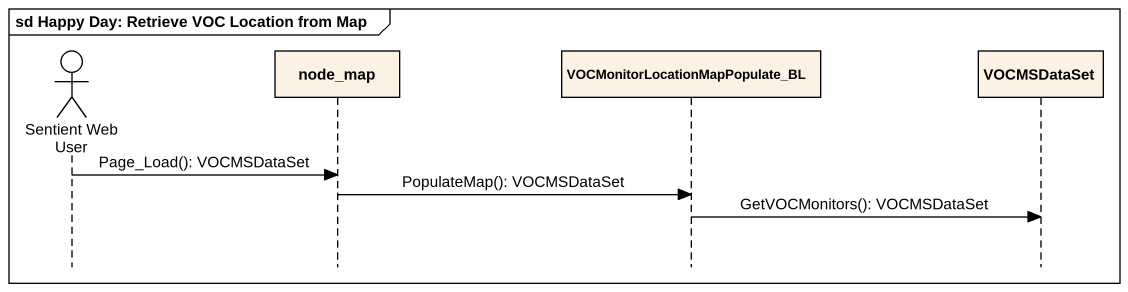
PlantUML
@startuml
mainframe sd Happy Day: Retrieve VOC Location from Map
hide footbox
actor "Sentient Web User" as Sentient_Web_User
participant node_map
participant "VOCMonitorLocationMapPopulate_BL" as VOCMonitorLocationMapPopulat
participant VOCMSDataSet

Sentient_Web_User -> node_map : Page_Load(): VOCMSDataSet
node_map -> VOCMonitorLocationMapPopulat : PopulateMap(): VOCMSDataSet
VOCMonitorLocationMapPopulat -> VOCMSDataSet : GetVOCMonitors(): VOCMSDataSet
@enduml
